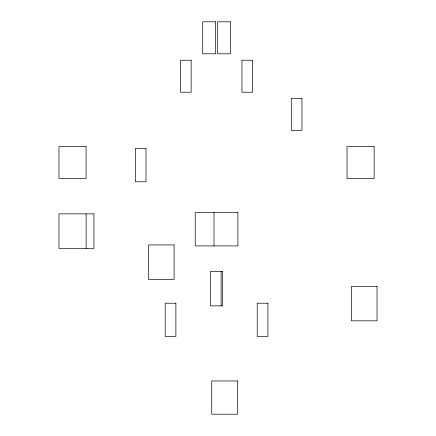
<?xml version="1.0" encoding="UTF-8"?>
<svg xmlns="http://www.w3.org/2000/svg" width="436" height="436" viewBox="0 0 436 436"><rect width="100%" height="100%" fill="white"/><g stroke="black" fill="none" stroke-linecap="round" stroke-linejoin="round"><path stroke-width="0.65" d="M221.112 271.356L221.112 305.854M214.011 212.648L214.011 245.915M86.126 213.874L86.126 248.422M215.64 21.8L202.735 21.8L202.735 53.797L215.64 53.797L215.64 21.8M230.377 21.8L217.477 21.8L217.477 53.797L230.377 53.797L230.377 21.8M191.142 60.228L180.477 60.228L180.477 92.225L191.142 92.225L191.142 60.228M252.635 60.228L241.969 60.228L241.969 92.225L252.635 92.225L252.635 60.228M301.963 98.345L291.297 98.345L291.297 130.342L301.963 130.342L301.963 98.345M86.088 146.545L58.969 146.545L58.969 178.542L86.088 178.542L86.088 146.545M374.143 146.545L347.029 146.545L347.029 178.542L374.143 178.542L374.143 146.545M146.006 148.491L135.34 148.491L135.34 181.758L146.006 181.758L146.006 148.491M237.903 212.648L195.214 212.648L195.214 245.915L237.903 245.915L237.903 212.648M93.947 213.874L58.969 213.874L58.969 248.422L93.947 248.422L93.947 213.874M174.111 244.934L148.48 244.934L148.48 279.432L174.111 279.432L174.111 244.934M222.665 271.356L210.446 271.356L210.446 305.854L222.665 305.854L222.665 271.356M377.031 286.338L351.4 286.338L351.4 320.842L377.031 320.842L377.031 286.338M175.877 303.227L165.211 303.227L165.211 336.456L175.877 336.456L175.877 303.227M267.906 303.227L257.24 303.227L257.24 336.456L267.906 336.456L267.906 303.227M237.467 380.971L211.749 380.971L211.749 414.2L237.467 414.2L237.467 380.971"/></g></svg>
